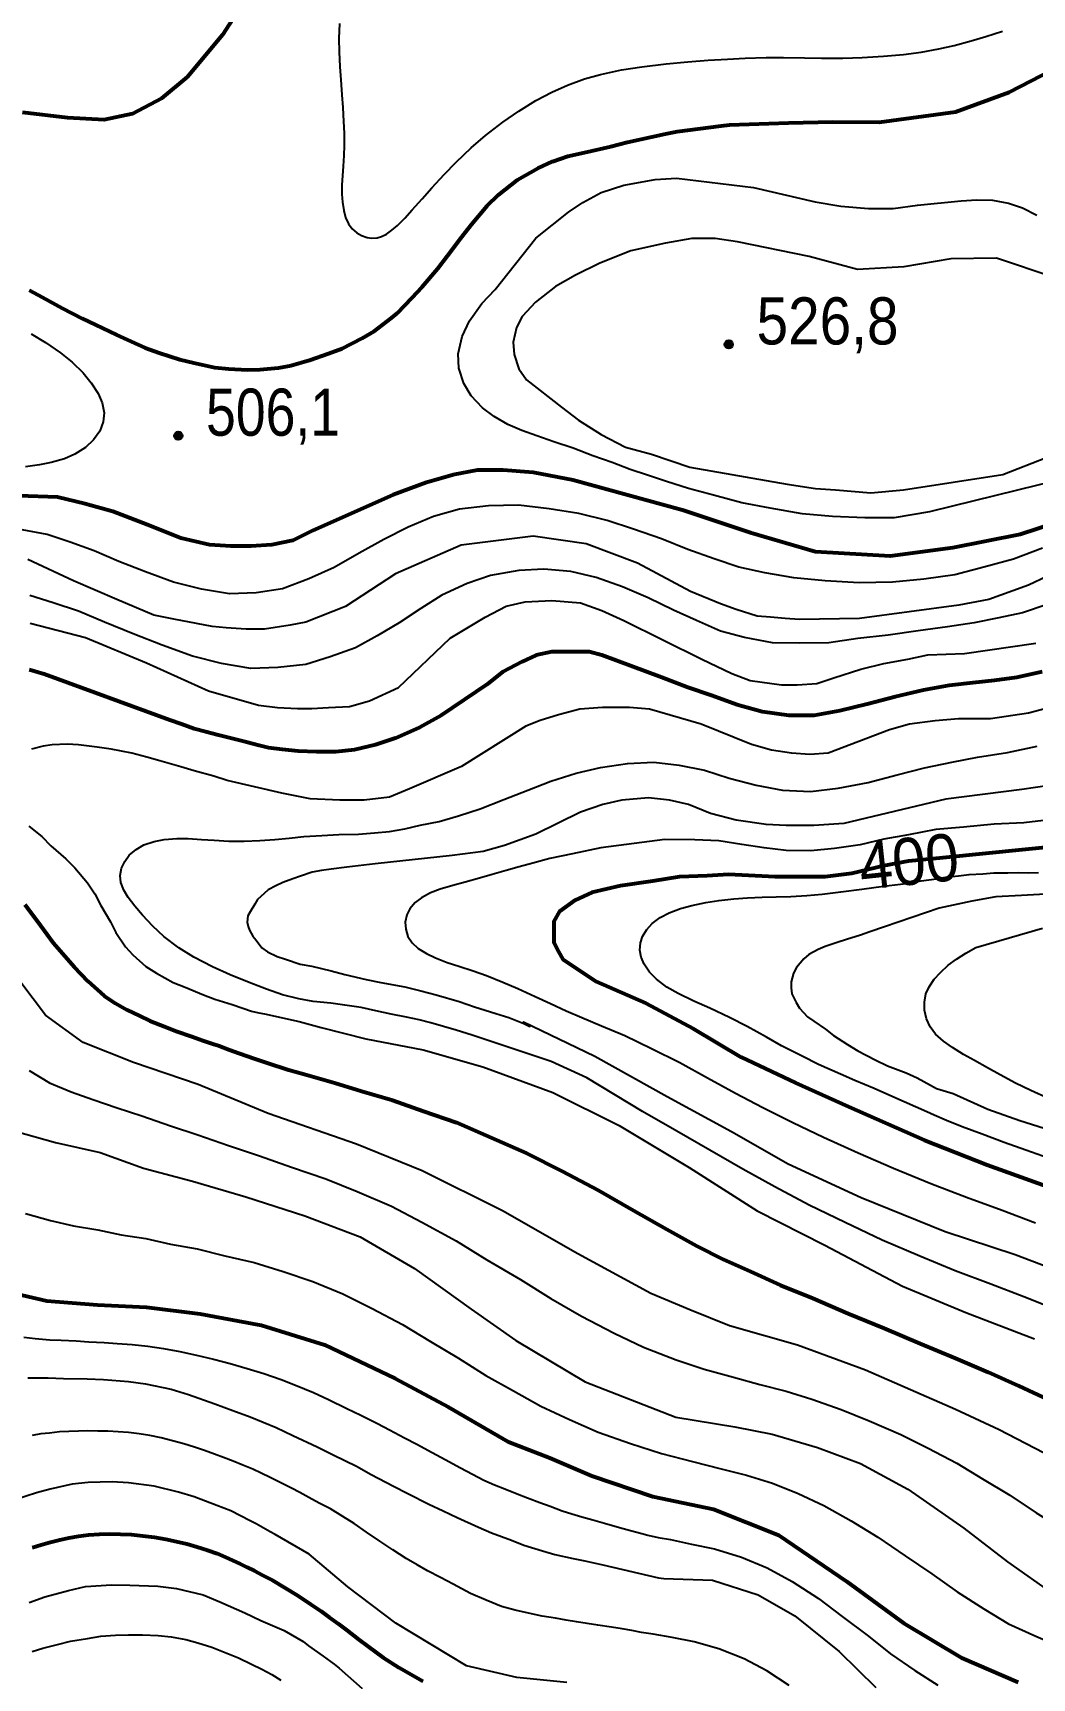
# Model space of a CAD drawing. Header units: metres. Extents: x 552626 to 559174, y 1843804 to 1852371.
# Drawn here: x 555814 to 556175, y 1844898 to 1845491 of the extents above; entities that cross this region are included whole.
import ezdxf
from ezdxf.enums import TextEntityAlignment as Align

# ---------------------------------------------------------------- set-up
doc = ezdxf.new("R2010")
doc.units = ezdxf.units.M
doc.header["$LTSCALE"] = 6.8
for name, color, linetype, lineweight in [('1', 7, 'Continuous', 25), ('2', 7, 'Continuous', 53), ('5', 7, 'Continuous', 25)]:
    doc.layers.add(name, color=color, linetype=linetype, lineweight=lineweight)
doc.layers.add('4', color=7, linetype='Continuous')

msp = doc.modelspace()

# ---------------------------------------------------------------- hatches: boundary and pattern name
at = {"layer": '5'}
for points in [[(556066.79, 1845378.75, 1), (556063.79, 1845378.75, 1)], [(555868.26, 1845345.83, 1), (555865.26, 1845345.83, 1)]]:
    msp.add_hatch(color=256, dxfattribs=at).paths.add_polyline_path(points)

# ---------------------------------------------------------------- linework, layer by layer
at = {"layer": '1'}
for points in [[(555924.85, 1845494.53), (555924.66, 1845489.07), (555924.76, 1845484.35), (555924.99, 1845478.93), (555925.35, 1845474.21), (555925.69, 1845468.85), (555926.04, 1845464.24), (555926.34, 1845459.22), (555926.57, 1845455.02), (555926.63, 1845450.58), (555926.52, 1845446.86), (555926.26, 1845443.04), (555925.96, 1845439.59), (555925.73, 1845436.28), (555925.75, 1845432.98), (555925.94, 1845430.07), (555926.44, 1845427.03), (555927.12, 1845424.56), (555928.19, 1845422.21), (555929.44, 1845420.45), (555931.15, 1845419), (555932.89, 1845418.02), (555934.89, 1845417.36), (555936.59, 1845417.08), (555938.47, 1845417.22), (555940.07, 1845417.7), (555941.89, 1845418.59), (555943.75, 1845419.93), (555945.82, 1845421.72), (555948.41, 1845424.33), (555951.15, 1845427.3), (555954.68, 1845431.27), (555958.18, 1845435.26), (555962.59, 1845440.1), (555966.92, 1845444.56), (555972.35, 1845449.66), (555977.58, 1845454.1), (555983.84, 1845458.96), (555989.58, 1845462.92), (555995.75, 1845466.76), (556001.5, 1845469.75), (556007.14, 1845472.32), (556013.21, 1845474.52), (556018.96, 1845476.19), (556026.61, 1845477.85), (556033.98, 1845478.93)], [(556033.98, 1845478.93), (556042.68, 1845479.98), (556050.48, 1845480.64), (556057.83, 1845481.26), (556064.87, 1845481.7), (556071.21, 1845482.07), (556078.74, 1845482.27), (556085.04, 1845482.29), (556092.54, 1845482.14), (556098.72, 1845482.01), (556106.4, 1845482), (556113.42, 1845482.24), (556121.09, 1845482.69), (556128.27, 1845483.38), (556134.63, 1845484.18), (556141.06, 1845485.35), (556146.51, 1845486.6), (556152.65, 1845488.3), (556157.97, 1845489.88), (556163.98, 1845491.71)], [(556035.94, 1845331.55), (556029.67, 1845333.67), (556023.21, 1845336.17), (556016.26, 1845338.54), (556009.13, 1845341.35), (556002.18, 1845343.62), (555996.08, 1845345.84), (555990.65, 1845347.77), (555985.62, 1845349.89), (555980.65, 1845352.79), (555976.45, 1845355.95), (555972.43, 1845360.26), (555969.79, 1845364.63), (555967.99, 1845370.15), (555967.73, 1845375.41), (555969.11, 1845381.65), (555971.79, 1845387.25), (555976.27, 1845393.49), (555981.09, 1845398.59), (555995.68, 1845417.05), (556007.51, 1845426.43), (556012.63, 1845430.02), (556019.28, 1845433.62), (556027.48, 1845436.18), (556038.74, 1845438.24), (556046.42, 1845438.75), (556074.13, 1845435.38)], [(556074.13, 1845435.38), (556096.48, 1845430.22), (556105.69, 1845428.61), (556115.71, 1845427.81), (556124.52, 1845427.81), (556133.34, 1845429.01), (556149.12, 1845430.51), (556154.78, 1845430.95), (556160.4, 1845430.8), (556166.12, 1845429.69), (556171.23, 1845428), (556176.39, 1845425.45)], [(556182.62, 1845402.9), (556161.81, 1845409.94), (556145.31, 1845409.63), (556128.43, 1845406.72), (556111.66, 1845405.77), (556094.22, 1845410.49), (556068.44, 1845415.76), (556060.42, 1845416.96), (556052.01, 1845416.96), (556042.4, 1845415.35), (556029.98, 1845412.54), (556018.76, 1845408.12), (556009.95, 1845403.7), (556002.73, 1845399.69), (555995.52, 1845394.06), (555990.72, 1845388.84), (555988.71, 1845384.82), (555987.51, 1845379.6), (555987.91, 1845375.18), (555989.51, 1845369.96), (555992.32, 1845365.94), (556004.95, 1845356.08), (556011.09, 1845351.46), (556019.28, 1845346.33), (556027.99, 1845341.71), (556037.44, 1845339.15), (556051.26, 1845334.5), (556086.35, 1845328.36), (556096.59, 1845326.82), (556103.76, 1845326.3), (556116.56, 1845325.28), (556128.34, 1845326.3), (556164.12, 1845331.84), (556180.14, 1845338.07)], [(555813.75, 1845382.54), (555818.92, 1845379.46), (555824.3, 1845375.75), (555828.45, 1845372.4), (555832.49, 1845368.47), (555835.4, 1845364.94), (555837.84, 1845361.07), (555839.29, 1845357.67), (555840, 1845354.13), (555839.66, 1845350.81), (555838.49, 1845347.54), (555836.16, 1845344.33), (555833.35, 1845341.61), (555829.5, 1845339.19), (555825.68, 1845337.53), (555820.97, 1845336.19), (555816.66, 1845335.35), (555811.67, 1845334.65)], [(556192.77, 1845332.03), (556137.6, 1845318.35), (556124.94, 1845316.26), (556114.33, 1845316.18), (556102.65, 1845316.75), (556091.76, 1845317.62), (556080.24, 1845319.75), (556069.96, 1845321.65), (556059.81, 1845324.45), (556050.73, 1845326.77), (556042.85, 1845329.31), (556035.94, 1845331.55)], [(556178.45, 1845305.28), (556167.89, 1845301.33), (556157.22, 1845298.4), (556146.78, 1845295.64), (556135.62, 1845294.04), (556124.29, 1845293.02), (556112.34, 1845292.83), (556100.07, 1845293.53), (556088.73, 1845294.53), (556078.33, 1845296.39), (556068.93, 1845298.44), (556059.98, 1845301.49), (556050.45, 1845304.79), (556040.98, 1845308.62), (556030.93, 1845312.11), (556021.39, 1845315.22), (556011.19, 1845317.81), (556000.5, 1845319.49), (555989.42, 1845320.79), (555978.63, 1845320.53), (555968.22, 1845319.35), (555958.81, 1845316.65), (555949.64, 1845312.9), (555940.88, 1845308.35), (555932, 1845303.43), (555922.97, 1845298.3), (555913.85, 1845294.21), (555904.29, 1845290.62), (555894.79, 1845289.18)], [(555894.79, 1845289.18), (555885.18, 1845288.8), (555875.12, 1845290.46), (555865.04, 1845293.04), (555854.97, 1845296.73), (555845.34, 1845300.43), (555836.4, 1845304.3), (555827.78, 1845307.39), (555819.54, 1845310.22), (555810.46, 1845311.85)], [(556148.26, 1845284.74), (556112.42, 1845279.93), (556090.78, 1845279.53), (556085.57, 1845279.93), (556080.37, 1845280.33), (556075.56, 1845280.73), (556067.95, 1845283.14), (556062.34, 1845285.15), (556051.44, 1845289.66), (556032.39, 1845299.86), (556013.83, 1845306.86), (555994.75, 1845309.57), (555968.76, 1845306.31), (555945.15, 1845296.05), (555927.08, 1845284.23), (555912.74, 1845278.59), (555907.11, 1845277.56), (555897.9, 1845276.02), (555891.24, 1845276.02), (555884.07, 1845276.53), (555878.95, 1845277.05), (555873.32, 1845278.07), (555865.13, 1845279.61), (555857.96, 1845281.15), (555844.65, 1845286.8), (555828.99, 1845293.46), (555812.45, 1845301.15)], [(555998.58, 1845297.71), (555989.62, 1845297.17), (555979.32, 1845295.38), (555970.96, 1845292.49), (555961.8, 1845288.32), (555954.26, 1845283.53), (555946.46, 1845278.37), (555938.54, 1845273.67), (555930.65, 1845269.37), (555921.57, 1845266.13), (555912.7, 1845263.36), (555902.7, 1845262.24), (555892.87, 1845261.85), (555882.36, 1845263.69), (555871.93, 1845266.3), (555860.92, 1845270.27), (555850.49, 1845274.39), (555840.13, 1845278.62), (555830.81, 1845282.59), (555821.66, 1845285.6), (555813.27, 1845288.26)], [(556179.77, 1845284.83), (556171.19, 1845281.95), (556162.61, 1845280.09), (556153.72, 1845278.31), (556144.19, 1845276.94), (556133.54, 1845275.52), (556122.81, 1845273.87), (556111.82, 1845272.72), (556101.39, 1845271.19), (556090.92, 1845271), (556080.99, 1845271.08), (556071, 1845273.11), (556062.27, 1845275.35), (556053.59, 1845279.19), (556045.36, 1845282.87), (556036.25, 1845287.41), (556026.99, 1845291.3), (556017.47, 1845294.72), (556008.28, 1845296.82), (555998.58, 1845297.71)], [(556180.01, 1845295.01), (556173.35, 1845291.93), (556167.72, 1845289.88), (556159.02, 1845286.8), (556148.26, 1845284.74)], [(555813.39, 1845278.22), (555833.26, 1845273.1), (555855.26, 1845263.89), (555877.68, 1845253.81), (555895.68, 1845248.59), (555902.49, 1845247.79), (555909.7, 1845247.39), (555914.91, 1845247.39), (555920.92, 1845247.79), (555928.53, 1845248.19), (555935.74, 1845250.2), (555946.16, 1845255.02), (555964.86, 1845272.83), (555977.41, 1845280.33), (555985.02, 1845284.35), (555991.83, 1845285.96), (556001.44, 1845286.36), (556011.86, 1845285.55), (556019.47, 1845282.74), (556027.48, 1845279.13), (556055.59, 1845265.24), (556066.34, 1845260.1), (556073, 1845257.53), (556084.26, 1845255.99), (556089.89, 1845255.99), (556097.06, 1845256.51), (556103.21, 1845258.56), (556112.93, 1845261.64), (556121.13, 1845263.7), (556129.83, 1845265.24), (556137, 1845266.78), (556150.31, 1845267.29), (556176.06, 1845271.06)], [(556186.93, 1845249.4), (556173.31, 1845245.78), (556159.69, 1845243.77), (556148.07, 1845243.77), (556139.66, 1845242.97), (556130.44, 1845241.76), (556123.23, 1845239.75), (556101.16, 1845231.35), (556094.5, 1845230.83), (556087.85, 1845231.35), (556080.68, 1845232.37), (556073.51, 1845234.43), (556055.37, 1845241.81), (556036.66, 1845247.24), (556029.49, 1845247.76), (556019.77, 1845247.76), (556011.57, 1845247.24), (556003.89, 1845245.19), (555997.24, 1845243.13), (555992.12, 1845241.08), (555968.95, 1845226.5), (555950.13, 1845218.49), (555942.97, 1845215.41), (555933.75, 1845214.38), (555925.05, 1845214.38), (555914.29, 1845214.89), (555904.05, 1845216.95), (555884.39, 1845221.53), (555879.63, 1845223.02), (555872.54, 1845224.99), (555867.7, 1845226.38), (555860.11, 1845228.57), (555855.38, 1845229.88), (555850.06, 1845231.3), (555842.56, 1845232.74), (555837.52, 1845233.44), (555830.76, 1845234.31), (555826.73, 1845234.57), (555821.33, 1845234.37)], [(555821.33, 1845234.37), (555818.07, 1845233.86), (555813.83, 1845232.76)], [(555924.71, 1845201.98), (555931.79, 1845202.06), (555937.56, 1845202.59), (555942.92, 1845203.04), (555948.46, 1845204.04), (555954.03, 1845205.35), (555960.82, 1845206.7), (555967.77, 1845208.79), (555975.68, 1845211.2), (555984.1, 1845214.6), (555992.81, 1845218.03), (556001.1, 1845221.24), (556010.23, 1845224.16), (556019.03, 1845226.17), (556028.73, 1845227.55), (556038.19, 1845228.07), (556047.38, 1845227.06), (556056.55, 1845225.16), (556065.46, 1845222.27), (556075.2, 1845219.76), (556084.62, 1845218.03), (556094.72, 1845217.53), (556104.73, 1845218.67), (556115.51, 1845220.78), (556125.94, 1845223.54), (556135.84, 1845226.06), (556145.76, 1845228.13), (556155.01, 1845229.87), (556165.8, 1845231.56), (556176.53, 1845233.85)], [(556195.63, 1845221.88), (556170.97, 1845218.21), (556143.56, 1845214.74), (556106.81, 1845206.01), (556095.99, 1845205.2), (556085.98, 1845205.2), (556078.76, 1845205.61), (556067.95, 1845207.21), (556058.73, 1845209.62), (556050.72, 1845212.84), (556043.91, 1845214.44), (556036.3, 1845215.25), (556026.68, 1845214.44), (556019.87, 1845212.84), (556011.86, 1845210.03), (555995.69, 1845202.08), (555984.42, 1845197.97), (555976.74, 1845195.92), (555965.48, 1845194.38), (555937.72, 1845191.39), (555931.62, 1845190.72), (555927.5, 1845190.21), (555921.88, 1845189.5), (555918.43, 1845188.98), (555915.08, 1845188.37), (555910.78, 1845186.97), (555908.04, 1845186.06), (555904.41, 1845184.65), (555901.99, 1845183.49), (555899.13, 1845181.99), (555897.78, 1845180.68)], [(555812.84, 1845204.96), (555817.58, 1845201.27), (555820.75, 1845197.96), (555826.2, 1845193.22), (555829.45, 1845190.01), (555834.03, 1845184.59), (555836.63, 1845180.54), (555838.86, 1845176.44), (555842.36, 1845170.51), (555844.27, 1845166.66), (555847.68, 1845161.47), (555850.32, 1845158.57), (555855.03, 1845154.4), (555858.86, 1845151.93), (555864.89, 1845148.6), (555869.29, 1845146.87), (555875.81, 1845144.16), (555880, 1845142.6), (555886.14, 1845140.7), (555890.01, 1845139.38), (555893.2, 1845138.26), (555895.83, 1845137.73), (555897.88, 1845137.32), (555910.31, 1845134.51), (555918.28, 1845132.43), (555934.41, 1845128.34), (555955.11, 1845124.29), (555976.63, 1845118.19), (556001.86, 1845108.9), (556025.74, 1845096.98), (556051.04, 1845081.85), (556075.47, 1845066.31), (556099.86, 1845053.83), (556127.93, 1845039.05), (556150.71, 1845029.64), (556175.49, 1845020.07)], [(556184.1, 1845030.29), (556171.68, 1845035.19), (556159.74, 1845039.85), (556146.95, 1845044.63), (556134.12, 1845049.94), (556120.54, 1845055.7), (556107.22, 1845062.01), (556094.24, 1845068.3), (556081.9, 1845074.89), (556070.3, 1845081.24), (556058.46, 1845088.16), (556046.57, 1845095.01), (556034.21, 1845102.08), (556014.08, 1845114.23), (556001.25, 1845120.17), (555972.73, 1845129.67), (555966.96, 1845131.37), (555962.45, 1845132.72), (555957.86, 1845134.04), (555953.58, 1845135.09), (555949.01, 1845136.12), (555943.47, 1845137.25), (555938.04, 1845138.4), (555932.74, 1845139.54), (555926.83, 1845140.38), (555921.83, 1845141.1), (555915.36, 1845141.76), (555910.27, 1845142.75), (555904.3, 1845144.16), (555898.57, 1845146.22), (555892.38, 1845148.58), (555885.45, 1845151.39), (555879.13, 1845154.22), (555872.31, 1845157.75), (555866.93, 1845161.15), (555861.57, 1845165.25), (555857.61, 1845168.95), (555853.84, 1845172.93), (555851.1, 1845176.1), (555848.67, 1845179.31), (555847.11, 1845181.9), (555846.07, 1845184.73), (555845.85, 1845187.23), (555846.23, 1845189.89), (555847.43, 1845192.31), (555849.06, 1845194.59), (555851.58, 1845196.63), (555854.3, 1845198.25), (555858.01, 1845199.51), (555861.69, 1845200.22), (555866.19, 1845200.51), (555870.29, 1845200.51), (555875.12, 1845200.24), (555879.66, 1845199.92), (555885.04, 1845199.65), (555890.48, 1845199.61), (555896.16, 1845199.81), (555901.59, 1845200.23), (555906.78, 1845200.72), (555911.98, 1845201.29), (555918.54, 1845201.64), (555924.71, 1845201.98)], [(556182.88, 1845207.47), (556171.62, 1845206.16), (556161.01, 1845205.78), (556149.89, 1845204.68), (556139.91, 1845203.86), (556130.05, 1845201.91), (556121.18, 1845200.28), (556112.63, 1845198.21), (556103.36, 1845196.92), (556094.9, 1845196.12), (556085.93, 1845196.28), (556077.98, 1845197.2), (556070, 1845198.35), (556061.66, 1845199.74), (556053.06, 1845200.04), (556042.18, 1845200.17), (556031.12, 1845198.71), (556019.14, 1845197.24), (556008.96, 1845195.07)], [(556008.96, 1845195.07), (556000.73, 1845193.35), (555994.6, 1845191.7), (555989.65, 1845190.28), (555984.94, 1845189), (555979.96, 1845187.55), (555975.36, 1845186.26), (555970.17, 1845184.81), (555965.82, 1845183.66), (555961.25, 1845182.23), (555957.77, 1845180.97), (555954.43, 1845179.18), (555952.14, 1845177.5), (555950.23, 1845175.22), (555949.13, 1845173.05), (555948.63, 1845170.35), (555948.78, 1845167.82), (555949.59, 1845165.16), (555951.14, 1845162.89), (555953.23, 1845160.87), (555956.24, 1845159.03), (555959.49, 1845157.49), (555963.73, 1845155.86), (555967.92, 1845154.48), (555973.06, 1845152.77), (555977.94, 1845151.08), (555983.76, 1845148.76), (555989.17, 1845146.43), (555995.47, 1845143.56), (556000.95, 1845140.98), (556006.6, 1845138.34), (556012.28, 1845136.02), (556019.32, 1845132.97), (556027.76, 1845129.52), (556037.41, 1845124.79), (556047.57, 1845119.71), (556057.61, 1845114.2), (556067.66, 1845108.72), (556077.6, 1845103.57), (556088.37, 1845098.07), (556099.39, 1845092.87), (556111.88, 1845087.14), (556124.63, 1845081.64), (556138.13, 1845076.15), (556150.96, 1845071.17), (556163.84, 1845066.44), (556175.94, 1845061.93)], [(556180.57, 1845085.21), (556172.41, 1845088.11), (556164.54, 1845090.88), (556156.61, 1845093.85), (556149.43, 1845096.61), (556143.83, 1845098.89), (556139.32, 1845100.74), (556136.69, 1845101.93), (556132.6, 1845103.78), (556128.51, 1845105.61), (556122.3, 1845108.37), (556117.69, 1845110.38), (556110.77, 1845113.29), (556105.58, 1845115.58), (556097.67, 1845119.03), (556091.71, 1845122.02), (556084.29, 1845125.79), (556078.9, 1845128.95), (556071.92, 1845132.71), (556065.54, 1845135.98), (556058.45, 1845139.3), (556052.71, 1845141.88), (556047.02, 1845144.62), (556042.89, 1845146.98), (556039.18, 1845149.84), (556036.72, 1845152.4), (556034.75, 1845155.22), (556033.72, 1845157.77), (556033.23, 1845160.32), (556033.46, 1845162.9), (556034.2, 1845165.25), (556035.68, 1845167.78), (556037.65, 1845169.88), (556040.56, 1845172.06), (556043.73, 1845173.71), (556047.86, 1845175.3), (556051.95, 1845176.4), (556056.96, 1845177.48), (556061.65, 1845178.23), (556067.08, 1845178.85), (556071.99, 1845179.16), (556077.26, 1845179.35), (556082.38, 1845179.47), (556087.6, 1845179.69), (556093.46, 1845180.03), (556098.98, 1845180.52), (556105.67, 1845181.37), (556113.29, 1845182.22), (556121.09, 1845183.4), (556129.25, 1845184.31), (556134.63, 1845185.34), (556140.23, 1845185.96), (556143.56, 1845186.62), (556148.17, 1845187.06), (556151.93, 1845187.61), (556156.83, 1845187.86), (556160.84, 1845188.21), (556165.88, 1845188.21), (556169.57, 1845188.26), (556173.39, 1845188.22), (556176.91, 1845188.35)], [(555897.78, 1845180.68), (555895.28, 1845178.56), (555894.35, 1845176.92), (555892.7, 1845174.15), (555891.84, 1845172.62), (555891.65, 1845170.4), (555891.94, 1845168.82), (555892.39, 1845167.45), (555893.61, 1845165.32), (555894.84, 1845163.86), (555896.9, 1845161.07), (555898.88, 1845159.7), (555902.43, 1845157.96), (555905.4, 1845157), (555910.66, 1845155.28), (555914.95, 1845154.49), (555921.91, 1845152.79), (555926.83, 1845151.5), (555934.57, 1845149.71), (555939.75, 1845148.56), (555948.41, 1845147.07), (555954.2, 1845145.61), (555959.7, 1845144.21), (555968.1, 1845141.74), (555973.56, 1845139.85), (555981.29, 1845137.4), (555985.94, 1845135.98), (555991.35, 1845133.81), (555993.57, 1845132.75), (555991.18, 1845133.96), (555991.22, 1845134.41), (556016.92, 1845122.01), (556043.11, 1845107.53), (556066.25, 1845094.85), (556086.72, 1845083.17), (556113.01, 1845071.02), (556143.26, 1845058.84), (556168.59, 1845050.49), (556193.54, 1845040.95)], [(556179.5, 1845180.51), (556170.79, 1845180), (556161.58, 1845179.48), (556152.87, 1845177.94), (556141.1, 1845175.38), (556121.39, 1845168.64), (556116.18, 1845166.94), (556112.72, 1845165.74), (556107.78, 1845164.17), (556104.4, 1845163.08), (556100.02, 1845161.59), (556097.49, 1845160.51), (556094.2, 1845158.67), (556092.39, 1845157.21), (556089.74, 1845154.02), (556088.66, 1845151.98), (556087.73, 1845148.82), (556087.72, 1845146.63), (556087.98, 1845144.57), (556089.52, 1845141.34), (556090.82, 1845139.32), (556093.68, 1845136.25), (556095.97, 1845134.64), (556100.14, 1845131.73), (556103.09, 1845129.44), (556108.06, 1845126.26), (556111.86, 1845123.97), (556118.08, 1845120.66), (556122.53, 1845118.56), (556129.21, 1845116.06), (556133.24, 1845114.28), (556138.05, 1845111.56), (556140.2, 1845110.4), (556146.2, 1845108.54), (556158.72, 1845102.93), (556170.19, 1845098.78), (556181.27, 1845095.33)], [(556180.6, 1845106.77), (556174.15, 1845109.62), (556168.7, 1845112.34), (556163.12, 1845115.29), (556158.54, 1845117.84), (556153.92, 1845120.43), (556149.94, 1845122.7), (556145.92, 1845125.15), (556142.7, 1845127.42), (556139.83, 1845130.02), (556137.95, 1845132.64), (556136.58, 1845135.54), (556135.91, 1845138.59), (556135.82, 1845141.47), (556136.37, 1845144.47), (556137.49, 1845147.03), (556139.38, 1845149.86), (556141.63, 1845152.28), (556144.44, 1845154.85), (556147.34, 1845157.02), (556150.76, 1845159.25), (556154.35, 1845161.22), (556178.43, 1845168.17)], [(556185.2, 1844975.54), (556162.75, 1844987.29), (556147.05, 1844994.64), (556114.62, 1845008.75), (556090.08, 1845017.81), (556065.59, 1845024.73), (556051.18, 1845030.53), (556037.21, 1845036.39), (556010.82, 1845050.73), (555983.63, 1845066.23), (555954.68, 1845080.68), (555931.07, 1845090.35), (555899.21, 1845101.36), (555873.88, 1845111.82), (555850.63, 1845119.73), (555832.48, 1845126.96), (555818.88, 1845136.82), (555809.98, 1845148.58)], [(555813.01, 1845116.85), (555820.37, 1845112.43), (555828.12, 1845109.22), (555835.96, 1845106.39), (555844.78, 1845103.42), (555853.64, 1845100.53), (555863.91, 1845096.87), (555873.81, 1845093.61), (555884.83, 1845089.77), (555896.05, 1845086.08), (555907.64, 1845082.05), (555919.95, 1845077.74), (555931.3, 1845073.23), (555943.6, 1845067.91), (555954.61, 1845062.14), (555967, 1845055.46), (555978.06, 1845048.63), (555990.13, 1845041.44), (556001.07, 1845034.61), (556012.22, 1845028.21), (556023.93, 1845022.08), (556034.47, 1845017.12), (556046.26, 1845012.53), (556056.36, 1845009.14), (556066.99, 1845006.21), (556076.53, 1845003.67), (556085.98, 1845001.21), (556095.2, 1844998.38), (556105.77, 1844994.59), (556115.88, 1844990.53), (556127.35, 1844985.56), (556137.18, 1844980.59), (556147.48, 1844975.27)], [(555807.9, 1845094.93), (555822.53, 1845090.91), (555838.55, 1845087.29), (555854.21, 1845081.69), (555871.83, 1845076.9), (555891.15, 1845071.27), (555912.45, 1845064.48), (555932.32, 1845056.86), (555951.97, 1845045.42), (555972.36, 1845030.82), (555988.48, 1845019.46), (556013.52, 1845004.61), (556046.23, 1844991.78), (556067.47, 1844988.32), (556080.91, 1844985.7), (556097.26, 1844980.88), (556112.72, 1844975.12), (556129.8, 1844965.91), (556150.04, 1844951.82), (556165.78, 1844939.59), (556182.47, 1844927.87)], [(555811.61, 1845065.3), (555820.71, 1845062.71), (555829.02, 1845060.82), (555837.79, 1845059.37), (555846.2, 1845057.55), (555855.07, 1845056.22), (555864.01, 1845054.21), (555873.62, 1845052.52), (555883.52, 1845050.07), (555894.07, 1845047.56), (555904.61, 1845044.39), (555915.31, 1845040.72), (555926.06, 1845036.34), (555936.72, 1845030.98), (555947.56, 1845025.3), (555957.66, 1845019.1), (555967.84, 1845013.16), (555977.72, 1845006.91), (555987.62, 1845001.28), (555997.44, 1844995.79), (556007.81, 1844990.93), (556018.21, 1844986.44), (556029.83, 1844982.28), (556041.07, 1844978.76), (556052.18, 1844975.8), (556062.47, 1844973.22), (556071.63, 1844970.94), (556081.1, 1844968), (556090.24, 1844964.32), (556099.61, 1844960.02), (556109.45, 1844954.4), (556119.03, 1844948.56)], [(555811.05, 1845020.64), (555815.18, 1845020.25), (555820.4, 1845019.76), (555824.58, 1845019.6), (555829.89, 1845019.31), (555834.53, 1845019.06), (555839.98, 1845018.75), (555844.67, 1845018.45)], [(555844.67, 1845018.45), (555850.16, 1845018.01), (555855.79, 1845017.38), (555861.47, 1845016.56), (555867.29, 1845015.48), (555873.34, 1845014.16), (555879.43, 1845012.69), (555885.46, 1845011.17), (555891.58, 1845009.38), (555897.67, 1845007.55), (555903.81, 1845005.42), (555909.03, 1845003.42), (555915.57, 1845000.68), (555920.92, 1844998.17), (555927.58, 1844994.98), (555932.54, 1844992.56), (555938.59, 1844989.53), (555942.92, 1844987.26), (555948.37, 1844984.4), (555952.81, 1844982.06), (555958.37, 1844979.03), (555962.97, 1844976.56), (555968.5, 1844973.5), (555972.86, 1844971.22), (555976.98, 1844969.1), (555980.76, 1844967.47), (555984.46, 1844965.94), (555988.95, 1844964.16), (555992.71, 1844962.75), (555997.11, 1844961.04), (556000.84, 1844959.68), (556005.2, 1844958.06), (556008.67, 1844956.94), (556012.28, 1844955.86), (556016.28, 1844954.74), (556020.44, 1844953.61), (556025.9, 1844952.01), (556029.84, 1844950.93), (556033.9, 1844949.83), (556036.05, 1844949.3), (556039.81, 1844948.46), (556044.2, 1844947.75), (556051.89, 1844946.03), (556060.15, 1844944.31), (556069.85, 1844941.27), (556079.17, 1844937.54), (556088.08, 1844932.59), (556097.68, 1844926.4), (556106.15, 1844919.92), (556115.64, 1844912.85), (556123.59, 1844906.43), (556132.38, 1844900.46), (556140.7, 1844895.1)], [(555812.53, 1845006.01), (555819.84, 1845006.07), (555825.38, 1845005.82), (555833.85, 1845005.65), (555839.77, 1845005.44), (555848.79, 1845004.67), (555854.88, 1845003.81), (555864.23, 1845001.95), (555870.46, 1844999.97), (555880, 1844996.61), (555886.47, 1844994.28), (555892.74, 1844991.94), (555902.06, 1844988.07), (555908.11, 1844985.22), (555916.89, 1844981.09), (555922.57, 1844978.2), (555931.06, 1844974.13), (555936.37, 1844971.19), (555944.4, 1844966.97), (555949.58, 1844964.29), (555957.08, 1844960.48), (555962.24, 1844958), (555967.29, 1844955.59), (555975.04, 1844952.1), (555979.75, 1844950.12), (555986.93, 1844947.41), (555991.32, 1844945.68), (555998.14, 1844943.59), (556002.57, 1844942.34), (556009.21, 1844940.89), (556013.4, 1844940), (556019.85, 1844938.52), (556039.9, 1844933.91), (556041.84, 1844933.58), (556059.42, 1844933.02), (556075.93, 1844927.79), (556089.11, 1844920.2), (556105.11, 1844907.29), (556118.29, 1844894.37)], [(556087.04, 1844895), (556079.02, 1844900.33), (556070.79, 1844904.6), (556061.72, 1844908.25), (556052.84, 1844910.81), (556044.82, 1844912.37), (556038.06, 1844913.55), (556033.85, 1844914.15), (556030.26, 1844914.89), (556026.85, 1844915.51), (556023, 1844916.13), (556018.01, 1844916.81), (556014.25, 1844917.36), (556010.31, 1844918), (556006.67, 1844918.61), (556002.8, 1844919.3), (555997.96, 1844920.08), (555993.08, 1844921.09), (555988.19, 1844922.19), (555983.26, 1844923.53), (555977.73, 1844925.85), (555972.14, 1844928.24), (555965.9, 1844931.63), (555961.34, 1844933.96), (555956.68, 1844936.4), (555952.93, 1844938.56), (555948.94, 1844940.87), (555944.14, 1844944.01), (555939.42, 1844947.16), (555934.65, 1844950.35), (555930.14, 1844953.46), (555926.06, 1844955.95), (555921.61, 1844958.71), (555917.59, 1844960.81), (555913.78, 1844962.9), (555910.54, 1844964.63), (555907.6, 1844966.19), (555905.23, 1844967.43), (555902.51, 1844968.77), (555899.92, 1844970.09), (555896.64, 1844971.62), (555893.59, 1844973.04), (555890, 1844974.57), (555886.59, 1844975.97), (555883.12, 1844977.3), (555879.81, 1844978.52), (555876.26, 1844979.78), (555872.57, 1844980.98), (555868.72, 1844982.21), (555864.69, 1844983.31), (555860.58, 1844984.35), (555856.5, 1844985.18), (555852.67, 1844985.81), (555848.86, 1844986.3), (555845.12, 1844986.58), (555841.4, 1844986.8), (555837.73, 1844986.81), (555834.09, 1844986.84), (555830.75, 1844986.77), (555827.24, 1844986.63), (555823.87, 1844986.49), (555820.35, 1844986.11), (555817.18, 1844985.85), (555814.05, 1844985.26)], [(556147.48, 1844975.27), (556156.77, 1844969.54), (556166.67, 1844963.64), (556176.09, 1844957.33), (556185.72, 1844951.43), (556195.29, 1844945.17), (556204.9, 1844939.79), (556214.97, 1844934.38), (556224.49, 1844930.09), (556234.27, 1844926.22), (556243.28, 1844923.04), (556252.58, 1844920.11), (556261.64, 1844917.02), (556271.36, 1844913.63), (556280.65, 1844910.22), (556290.77, 1844906.34), (556300.22, 1844902.64), (556310.08, 1844898.74), (556318.97, 1844894.62)], [(555892.73, 1844954.48), (555885.73, 1844958.06), (555880.65, 1844959.99), (555872.46, 1844963.14), (555866.84, 1844964.81), (555858.03, 1844966.94), (555848.85, 1844968.17), (555842.92, 1844968.56), (555834.22, 1844968.23), (555828.5, 1844967.61), (555820.56, 1844965.86), (555815.6, 1844964.48), (555808.2, 1844962.13)], [(556006.88, 1844896.08), (555988.83, 1844897.91), (555970.67, 1844902.1), (555945.25, 1844917.48), (555927.94, 1844930.62), (555913.91, 1844942.43), (555901.71, 1844949.52), (555899.89, 1844950.43), (555894.87, 1844953.32), (555892.73, 1844954.48)], [(556119.03, 1844948.56), (556128.89, 1844941.77), (556138.48, 1844935.26), (556147.63, 1844928.77), (556157.22, 1844922.7), (556166.11, 1844917.32), (556176.02, 1844912.79), (556185.23, 1844908.92), (556195.03, 1844906.1), (556203.86, 1844903.68), (556212.64, 1844901.91), (556220.79, 1844900.14), (556229.18, 1844898.43), (556237.35, 1844896.67)], [(555812.94, 1844924.92), (555818.65, 1844927.06), (555827.19, 1844929.36), (555833.3, 1844930.7), (555842.72, 1844931.31), (555849.27, 1844931.27), (555859.4, 1844930.83), (555866.15, 1844929.97), (555875.74, 1844927.75), (555881.74, 1844925.27), (555890.79, 1844921.28), (555896.56, 1844918.48), (555904.89, 1844914.87), (555911.75, 1844910.89), (555913.75, 1844909.33), (555918.96, 1844905.62), (555922.94, 1844902.7), (555924.73, 1844901.31), (555933.13, 1844894.01)], [(555817.91, 1844908.53), (555823.24, 1844909.87), (555827.9, 1844910.98), (555834, 1844912.05), (555838.87, 1844912.78), (555844.15, 1844913.22), (555848.82, 1844913.37), (555853.83, 1844913.31), (555859.46, 1844913.09), (555864.16, 1844912.56), (555869.5, 1844911.67), (555873.85, 1844910.4), (555878.86, 1844908.9), (555883.7, 1844906.99), (555888.46, 1844905.07), (555893.19, 1844902.79), (555896.92, 1844900.95), (555900.47, 1844899.01), (555903.72, 1844896.96)], [(555814.02, 1844907.33), (555817.91, 1844908.53)]]:
    msp.add_lwpolyline(points, dxfattribs=at)
at = {"layer": '2'}
for points in [[(555891.23, 1845503.78), (555882.7, 1845490.4), (555869.96, 1845475.12), (555860.76, 1845467.5), (555850.24, 1845461.92), (555839.99, 1845459.8), (555826.79, 1845460.52), (555810.59, 1845462.4)], [(555849.73, 1845379.77), (555854.83, 1845377.59), (555859.89, 1845375.79), (555867.32, 1845373.31), (555872.31, 1845372.07), (555879.92, 1845370.47), (555884.83, 1845369.98), (555891.73, 1845369.63), (555896.28, 1845369.77), (555902.88, 1845370.34), (555907.45, 1845371.14), (555914.09, 1845373.05), (555920.96, 1845375.45), (555925.88, 1845377.35), (555933.08, 1845381.03), (555937.45, 1845383.53), (555943.66, 1845388.33), (555945.66, 1845389.99), (555950.93, 1845395.54), (555954.76, 1845399.5), (555960.38, 1845406.14), (555963.85, 1845410.73), (555968.97, 1845417.6), (555972.47, 1845422), (555978.17, 1845428.74), (555982.19, 1845432.73), (555989.08, 1845438.18), (555996.51, 1845442.36), (556001.66, 1845444.76), (556007.25, 1845446.64), (556013.29, 1845448), (556022.74, 1845450.22), (556028.75, 1845451.76), (556037.58, 1845453.63), (556042.51, 1845454.67), (556046.69, 1845455.63), (556062.5, 1845457.67), (556065.53, 1845457.97), (556086.87, 1845458.67), (556102.83, 1845459.08), (556119.56, 1845458.98), (556147.08, 1845462.61), (556166.38, 1845469.73), (556182, 1845477.76)], [(555813.04, 1845398.33), (555817.71, 1845395.81), (555824.83, 1845391.87), (555832.11, 1845388.13), (555836.94, 1845385.83), (555844.49, 1845382.22), (555849.73, 1845379.77)], [(556189.41, 1845316.5), (556170.4, 1845310.25), (556146.1, 1845305.44), (556123.53, 1845302.35), (556096.59, 1845303.9), (556073.16, 1845310.77), (556048.64, 1845318.96), (556009.14, 1845329.78), (555994.72, 1845332.59), (555983.91, 1845333.4), (555974.69, 1845333.4), (555965.88, 1845331.79), (555956.26, 1845328.98), (555944.24, 1845324.56), (555915.32, 1845311.67), (555908.11, 1845308.05), (555900.5, 1845306.44), (555892.88, 1845306.04), (555885.67, 1845306.04), (555878.06, 1845306.44), (555867.64, 1845308.86), (555855.63, 1845313.68), (555843.21, 1845318.5), (555833.19, 1845321.31), (555823.18, 1845323.72), (555809.15, 1845324.12)], [(556178.32, 1845260.72), (556169.2, 1845258.6), (556161.11, 1845257.6), (556153.3, 1845256.68), (556144.73, 1845255.72), (556135.53, 1845254.04), (556125.29, 1845251.71), (556115.15, 1845249.03), (556105.37, 1845246.55), (556096.06, 1845244.94), (556086.89, 1845244.89), (556077.39, 1845246.22), (556068.28, 1845248.81), (556059.06, 1845252.18), (556050.45, 1845255.04), (556041.16, 1845258.63), (556019.47, 1845266.67), (556015.06, 1845267.88), (556008.25, 1845267.88), (556001.44, 1845267.88), (555995.84, 1845266.67), (555990.63, 1845264.26), (555983.82, 1845260.65), (555978.21, 1845256.23), (555961.57, 1845244.88), (555953.74, 1845240.62), (555945.07, 1845236.78), (555937.92, 1845234.29), (555930.33, 1845232.58), (555923.6, 1845231.85), (555916.59, 1845231.87), (555910.02, 1845232.1), (555904.21, 1845232.65), (555899.3, 1845233.26), (555895.92, 1845234.06), (555891.35, 1845235.27), (555887.03, 1845236.42), (555881.25, 1845237.88), (555876.75, 1845239.06), (555872.43, 1845240.17), (555867.91, 1845241.77), (555863.77, 1845243.24)], [(555863.77, 1845243.24), (555818.37, 1845259.84), (555813.16, 1845261.45)], [(556186.53, 1845197.97), (556142.46, 1845193.55), (556130.04, 1845192.35), (556121.23, 1845190.74), (556109.61, 1845187.93), (556100, 1845186.72), (556087.18, 1845186.72), (556081.97, 1845186.72), (556065.14, 1845187.53), (556057.53, 1845187.13), (556047.52, 1845186.72), (556037.9, 1845185.12), (556026.28, 1845183.51), (556015.87, 1845181.1), (556009.86, 1845178.29), (556004.25, 1845174.27), (556002.24, 1845170.65), (556002.24, 1845167.44), (556002.24, 1845163.02), (556003.85, 1845159.81), (556005.45, 1845156.99), (556017.41, 1845148.93), (556035.42, 1845141.12), (556052.49, 1845131.99)], [(555811.47, 1845176.77), (555817.05, 1845169.15), (555821.65, 1845162.92), (555829.22, 1845154.28), (555834.15, 1845149.13), (555840.02, 1845143.75), (555843.99, 1845141.18), (555848.17, 1845138.72), (555852.77, 1845136.54), (555856.52, 1845134.81), (555861.75, 1845132.76), (555865.99, 1845131.09), (555871.64, 1845129.12), (555875.65, 1845127.7), (555879.55, 1845126.39), (555881.54, 1845125.75), (555885.24, 1845124.38), (555888.54, 1845123.18), (555894.46, 1845121.03), (555898.83, 1845119.64), (555906.5, 1845117.17), (555913.04, 1845115.3), (555923.11, 1845112.38), (555932.81, 1845109.46), (555944.02, 1845106.22), (555955.23, 1845102.21), (555967.03, 1845098.08), (555979.71, 1845092.59), (555992.37, 1845087.04), (556005.24, 1845080.52), (556018.17, 1845073.72), (556030.88, 1845066.42)], [(556052.49, 1845131.99), (556069.71, 1845121.66), (556089.3, 1845112.45), (556108.6, 1845103.78), (556135.88, 1845091.8), (556158.44, 1845082.8), (556184.5, 1845073.48)], [(556030.88, 1845066.42), (556042.85, 1845059.69), (556053.6, 1845053.68), (556063.39, 1845048.69), (556073.07, 1845044.32), (556083.88, 1845039.46), (556095.58, 1845034.8), (556108.27, 1845029.18), (556121.34, 1845023.9), (556134.29, 1845018.37), (556147.02, 1845013.07), (556158.78, 1845008.11), (556169.76, 1845003.15), (556180.32, 1844998.16)], [(555800.13, 1845038.27), (555819.34, 1845033.81), (555837.61, 1845032.36), (555855.35, 1845031.55), (555874.7, 1845029.09), (555896.6, 1845024.97), (555919.43, 1845017.94), (555944.93, 1845005.78), (555964.11, 1844995.56), (555985.85, 1844982.89), (556000.78, 1844977.15), (556015.84, 1844970.68), (556037.85, 1844963.19), (556059.8, 1844958.64), (556083.36, 1844949.32), (556107.85, 1844932.55), (556128.43, 1844917.49), (556149.27, 1844904.97), (556169.68, 1844896.22)], [(555814.15, 1844944.76), (555817.36, 1844945.76), (555820.69, 1844946.68), (555824.02, 1844947.56), (555827.3, 1844948.29), (555830.81, 1844948.91), (555834.44, 1844949.35), (555838.37, 1844949.64), (555842.12, 1844949.76), (555845.93, 1844949.67), (555849.85, 1844949.52), (555854, 1844949.06), (555858.2, 1844948.57), (555862.31, 1844947.86), (555866.07, 1844947.04), (555869.88, 1844946.13), (555873.49, 1844945.05), (555877.34, 1844943.88), (555880.76, 1844942.61), (555883.82, 1844941.36), (555886.43, 1844940.15), (555889.04, 1844938.88), (555891.46, 1844937.69), (555894.2, 1844936.38), (555897.17, 1844934.83), (555900.75, 1844933.06), (555905.28, 1844930.28), (555909.91, 1844927.54), (555914.69, 1844924.22), (555918.3, 1844921.83), (555921.14, 1844919.71), (555924.52, 1844917.29), (555927.38, 1844915.15), (555931.88, 1844911.68), (555935.1, 1844909.18)], [(555935.1, 1844909.18), (555940.65, 1844905.14), (555946.26, 1844901.55), (555954.89, 1844896.58)]]:
    msp.add_lwpolyline(points, dxfattribs=at)
at = {"layer": '5'}
for centre in [(556065.29, 1845378.75), (555866.76, 1845345.83)]:
    msp.add_circle(centre, 1.5, dxfattribs=at)

# ---------------------------------------------------------------- texts
at = {"layer": '4', "width": 0.95}
msp.add_text('400', height=17, rotation=6.102, dxfattribs=at).set_placement((556131.1, 1845183.86), align=Align.CENTER)
at = {"layer": '5'}
for s, width, p in [('526,8', 0.9, (556075.29, 1845378.75)), ('506,1', 0.85, (555876.76, 1845345.83))]:
    msp.add_text(s, height=17, dxfattribs=dict(at, width=width)).set_placement(p)

doc.saveas('drawing.dxf')
